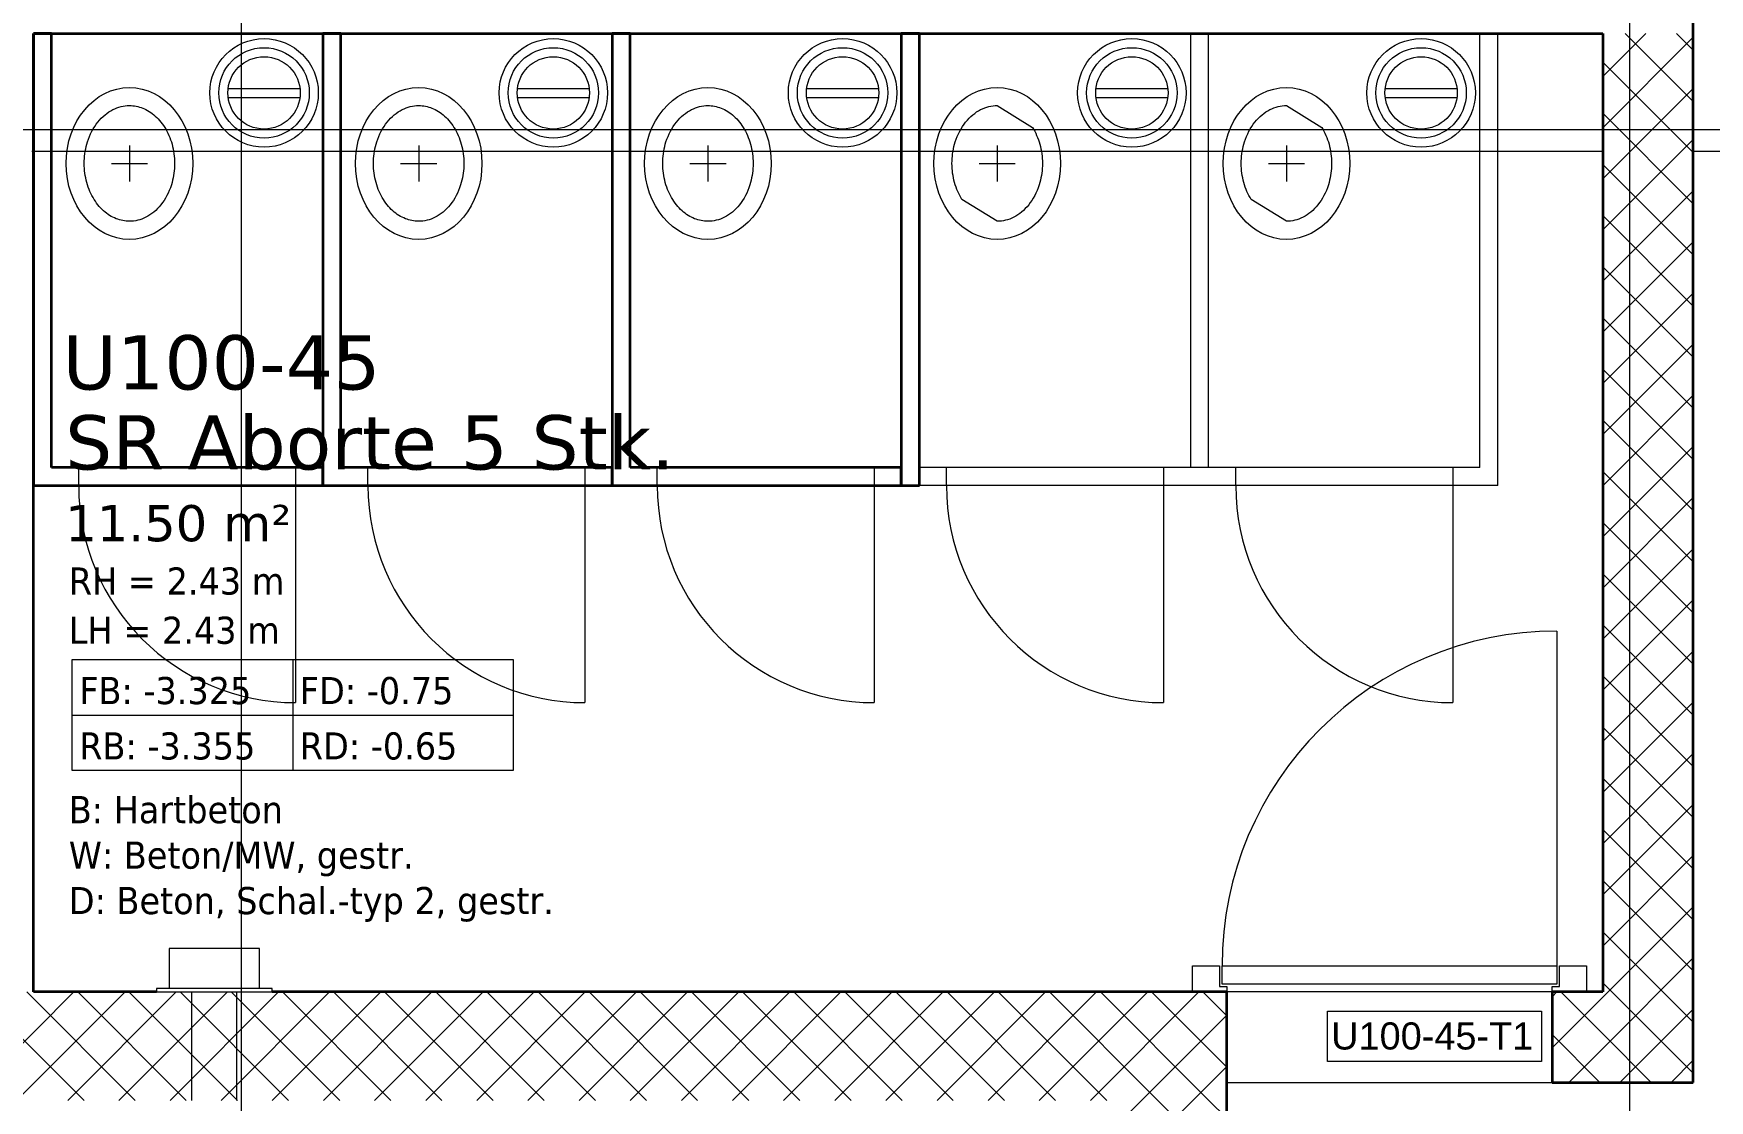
# Model space of a CAD drawing. Extents: x -982 to 937, y -179 to 616.
# Drawn here: x -521.4 to -428.7, y 300 to 359 of the extents above; entities that cross this region are included whole.
import ezdxf
from ezdxf.lldxf.tags import DXFTag

# ---------------------------------------------------------------- set-up
doc = ezdxf.new("R2010")
doc.units = 0
doc.layers.get('0').update_dxf_attribs({"lineweight": 13})
for name, color, linetype, lineweight in [('A-AREA-____-IDEN', 7, 'Continuous', 5), ('A-DOOR-____-IDEN', 7, 'Continuous', 5), ('A-DOOR-____-OTLN', 7, 'Continuous', 9), ('A-DOOR-FRAM-MCUT', 7, 'Continuous', 9), ('A-DOOR-OPNG-OTLN', 7, 'Continuous', 9), ('A-FLOR-____-OVHD', 7, 'Strichpunkt - Fein', 9), ('A-GENM-____-HDLN', 7, '_Verdeckte Linien_', 9), ('A-GENM-____-OTLN', 7, 'Continuous', 9), ('A-WALL-____-MCUT', 7, 'Continuous', 35), ('A-WALL-____-PATT', 7, 'Continuous', 35), ('M-EQPM-____-OTLN', 7, 'Continuous', 9), ('S-GRID-____-OTLN', 7, 'Continuous', 5)]:
    doc.layers.add(name, color=color, linetype=linetype, lineweight=lineweight)
doc.styles.get("Standard").update_dxf_attribs({"font": 'arial.ttf'})
tags = doc.linetypes.add('_Rasterlinie_', pattern=[0.375, 0.2, -0.05, 0.075, -0.05]).pattern_tags.tags
tags[10:11] = [DXFTag(74, 4), DXFTag(75, 0), DXFTag(340, '0'), DXFTag(46, 1.0), DXFTag(50, 0.0), DXFTag(44, 0.0), DXFTag(45, 0.0)]
tags[8:9] = [DXFTag(74, 4), DXFTag(75, 0), DXFTag(340, '0'), DXFTag(46, 1.0), DXFTag(50, 0.0), DXFTag(44, 0.0), DXFTag(45, 0.0)]
tags[6:7] = [DXFTag(74, 4), DXFTag(75, 0), DXFTag(340, '0'), DXFTag(46, 1.0), DXFTag(50, 0.0), DXFTag(44, 0.0), DXFTag(45, 0.0)]
tags[4:5] = [DXFTag(74, 4), DXFTag(75, 0), DXFTag(340, '0'), DXFTag(46, 1.0), DXFTag(50, 0.0), DXFTag(44, 0.0), DXFTag(45, 0.0)]
tags = doc.linetypes.add('_Verdeckte Linien_', pattern=[0.15, 0.1, -0.05]).pattern_tags.tags
tags[6:7] = [DXFTag(74, 4), DXFTag(75, 0), DXFTag(340, '0'), DXFTag(46, 1.0), DXFTag(50, 0.0), DXFTag(44, 0.0), DXFTag(45, 0.0)]
tags[4:5] = [DXFTag(74, 4), DXFTag(75, 0), DXFTag(340, '0'), DXFTag(46, 1.0), DXFTag(50, 0.0), DXFTag(44, 0.0), DXFTag(45, 0.0)]
tags = doc.linetypes.add('Strich Punkt fein', pattern=[0.2, 0.1, -0.05, 0, -0.05]).pattern_tags.tags
tags[10:11] = [DXFTag(74, 4), DXFTag(75, 0), DXFTag(340, '0'), DXFTag(46, 1.0), DXFTag(50, 0.0), DXFTag(44, 0.0), DXFTag(45, 0.0)]
tags[8:9] = [DXFTag(74, 4), DXFTag(75, 0), DXFTag(340, '0'), DXFTag(46, 1.0), DXFTag(50, 0.0), DXFTag(44, 0.0), DXFTag(45, 0.0)]
tags[6:7] = [DXFTag(74, 4), DXFTag(75, 0), DXFTag(340, '0'), DXFTag(46, 1.0), DXFTag(50, 0.0), DXFTag(44, 0.0), DXFTag(45, 0.0)]
tags[4:5] = [DXFTag(74, 4), DXFTag(75, 0), DXFTag(340, '0'), DXFTag(46, 1.0), DXFTag(50, 0.0), DXFTag(44, 0.0), DXFTag(45, 0.0)]
tags = doc.linetypes.add('Strichpunkt - Fein', pattern=[0.2, 0.1, -0.05, 0, -0.05]).pattern_tags.tags
tags[10:11] = [DXFTag(74, 4), DXFTag(75, 0), DXFTag(340, '0'), DXFTag(46, 1.0), DXFTag(50, 0.0), DXFTag(44, 0.0), DXFTag(45, 0.0)]
tags[8:9] = [DXFTag(74, 4), DXFTag(75, 0), DXFTag(340, '0'), DXFTag(46, 1.0), DXFTag(50, 0.0), DXFTag(44, 0.0), DXFTag(45, 0.0)]
tags[6:7] = [DXFTag(74, 4), DXFTag(75, 0), DXFTag(340, '0'), DXFTag(46, 1.0), DXFTag(50, 0.0), DXFTag(44, 0.0), DXFTag(45, 0.0)]
tags[4:5] = [DXFTag(74, 4), DXFTag(75, 0), DXFTag(340, '0'), DXFTag(46, 1.0), DXFTag(50, 0.0), DXFTag(44, 0.0), DXFTag(45, 0.0)]

# ---------------------------------------------------------------- blocks, each defined once
blk = doc.blocks.new('Referenz-A0UJ2GQRXE', base_point=(-954.019, -167.52))
at = {"layer": 'A-AREA-____-IDEN', "color": 0, "linetype": 'Continuous', "ltscale": 0.13}
for p, q in [((-519.22, 324.368), (-494.82, 324.368)), ((-519.22, 318.245), (-519.22, 324.368)), ((-507.02, 324.368), (-507.02, 318.245)), ((-494.82, 324.368), (-494.82, 318.245)), ((-519.22, 321.306), (-494.82, 321.306)), ((-494.82, 318.245), (-519.22, 318.245))]:
    blk.add_line(p, q, dxfattribs=at)
at = {"layer": 'A-DOOR-____-IDEN', "color": 0, "linetype": 'Continuous', "ltscale": 0.13}
for p, q in [((-449.78, 304.927), (-437.94, 304.927)), ((-449.78, 302.147), (-449.78, 304.927)), ((-437.94, 304.927), (-437.94, 302.147)), ((-437.94, 302.147), (-449.78, 302.147))]:
    blk.add_line(p, q, dxfattribs=at)
at = {"layer": 'A-DOOR-____-OTLN', "color": 0, "linetype": 'Continuous', "ltscale": 0.13}
for p, q in [((-455.619, 307.431), (-437.099, 307.431)), ((-455.619, 306.431), (-455.619, 307.431)), ((-437.099, 307.431), (-437.099, 306.431)), ((-437.099, 306.431), (-455.619, 306.431))]:
    blk.add_line(p, q, dxfattribs=at)
at = {"layer": 'A-DOOR-____-OTLN', "color": 0, "linetype": 'Strich Punkt fein', "ltscale": 0.13}
for p, q in [((-437.359, 305.991), (-455.359, 305.991)), ((-455.359, 300.991), (-437.359, 300.991))]:
    blk.add_line(p, q, dxfattribs=at)
at = {"layer": 'A-DOOR-FRAM-MCUT', "color": 0, "linetype": 'Continuous', "ltscale": 0.13}
for p, q in [((-457.259, 307.431), (-455.759, 307.431)), ((-457.259, 305.991), (-457.259, 307.431)), ((-455.759, 307.431), (-455.759, 306.291)), ((-436.959, 307.431), (-435.459, 307.431)), ((-436.959, 306.291), (-436.959, 307.431)), ((-435.459, 307.431), (-435.459, 305.991)), ((-455.359, 305.991), (-457.259, 305.991)), ((-455.759, 306.291), (-455.359, 306.291)), ((-455.359, 306.291), (-455.359, 305.991)), ((-437.359, 305.991), (-437.359, 306.291)), ((-437.359, 306.291), (-436.959, 306.291)), ((-435.459, 305.991), (-437.359, 305.991))]:
    blk.add_line(p, q, dxfattribs=at)
at = {"layer": 'A-DOOR-OPNG-OTLN', "color": 0, "linetype": 'Continuous', "ltscale": 0.13}
blk.add_line((-437.099, 325.951), (-437.099, 307.431), dxfattribs=at)
blk.add_ellipse((-437.099, 307.431), major_axis=(0, 18.52), ratio=1, start_param=0, end_param=1.570796, dxfattribs=at)
at = {"layer": 'A-FLOR-____-OVHD', "color": 0, "linetype": 'Strichpunkt - Fein', "ltscale": 0.13}
for p, q in [((-887.159, 353.693), (-344.759, 353.693)), ((-521.459, 352.493), (-434.559, 352.493)), ((-429.559, 352.493), (-347.981, 352.493))]:
    blk.add_line(p, q, dxfattribs=at)
at = {"layer": 'A-GENM-____-HDLN', "color": 0, "linetype": '_Verdeckte Linien_', "ltscale": 0.13}
for p, q in [((-456.359, 358.991), (-457.359, 358.991)), ((-457.359, 358.991), (-457.359, 334.991)), ((-456.359, 334.991), (-456.359, 358.991)), ((-440.359, 358.991), (-441.359, 358.991)), ((-441.359, 334.991), (-441.359, 358.991)), ((-440.359, 333.991), (-440.359, 358.991)), ((-462.606, 355.959), (-458.606, 355.959)), ((-462.606, 355.459), (-458.606, 355.459)), ((-446.606, 355.959), (-442.606, 355.959)), ((-446.606, 355.459), (-442.606, 355.459)), ((-468.054, 352.807), (-468.054, 350.807)), ((-452.054, 352.807), (-452.054, 350.807)), ((-469.054, 351.807), (-467.054, 351.807)), ((-453.054, 351.807), (-451.054, 351.807)), ((-441.359, 334.991), (-472.359, 334.991)), ((-470.859, 333.991), (-470.859, 334.991)), ((-458.859, 334.991), (-458.859, 321.991)), ((-454.859, 333.991), (-454.859, 334.991)), ((-442.859, 334.991), (-442.859, 321.991)), ((-440.359, 333.991), (-472.359, 333.991))]:
    blk.add_line(p, q, dxfattribs=at)
at = {"layer": 'A-GENM-____-HDLN', "color": 0, "linetype": 'Continuous'}
for p, q in [((-469.798, 354.092), (-469.705, 354.202)), ((-469.705, 354.202), (-469.608, 354.306)), ((-469.608, 354.306), (-469.508, 354.404)), ((-469.508, 354.404), (-469.405, 354.494)), ((-469.405, 354.494), (-469.299, 354.576)), ((-469.299, 354.576), (-469.192, 354.652)), ((-469.192, 354.652), (-469.082, 354.72)), ((-469.082, 354.72), (-468.971, 354.781)), ((-468.971, 354.781), (-468.859, 354.834)), ((-468.859, 354.834), (-468.746, 354.88)), ((-468.746, 354.88), (-468.631, 354.919)), ((-468.631, 354.919), (-468.517, 354.951)), ((-468.517, 354.951), (-468.402, 354.976)), ((-468.402, 354.976), (-468.286, 354.993)), ((-468.286, 354.993), (-468.17, 355.004)), ((-468.17, 355.004), (-468.054, 355.007)), ((-468.054, 355.007), (-466.104, 353.8)), ((-453.798, 354.092), (-453.705, 354.202)), ((-453.705, 354.202), (-453.608, 354.306)), ((-453.608, 354.306), (-453.508, 354.404)), ((-453.508, 354.404), (-453.405, 354.494)), ((-453.405, 354.494), (-453.299, 354.576)), ((-453.299, 354.576), (-453.192, 354.652)), ((-453.192, 354.652), (-453.082, 354.72)), ((-453.082, 354.72), (-452.971, 354.781)), ((-452.971, 354.781), (-452.859, 354.834)), ((-452.859, 354.834), (-452.746, 354.88)), ((-452.746, 354.88), (-452.631, 354.919)), ((-452.631, 354.919), (-452.517, 354.951)), ((-452.517, 354.951), (-452.402, 354.976)), ((-452.402, 354.976), (-452.286, 354.993)), ((-452.286, 354.993), (-452.17, 355.004)), ((-452.17, 355.004), (-452.054, 355.007)), ((-452.054, 355.007), (-450.104, 353.8)), ((-470.321, 353.149), (-470.262, 353.299)), ((-470.262, 353.299), (-470.198, 353.445)), ((-470.198, 353.445), (-470.128, 353.586)), ((-470.128, 353.586), (-470.053, 353.721)), ((-470.053, 353.721), (-469.972, 353.851)), ((-469.972, 353.851), (-469.887, 353.974)), ((-469.887, 353.974), (-469.798, 354.092)), ((-466.104, 353.8), (-466.041, 353.694)), ((-466.041, 353.694), (-465.981, 353.586)), ((-465.981, 353.586), (-465.925, 353.474)), ((-465.925, 353.474), (-465.872, 353.358)), ((-465.872, 353.358), (-465.822, 353.24)), ((-465.822, 353.24), (-465.777, 353.119)), ((-454.321, 353.149), (-454.262, 353.299)), ((-454.262, 353.299), (-454.198, 353.445)), ((-454.198, 353.445), (-454.128, 353.586)), ((-454.128, 353.586), (-454.053, 353.721)), ((-454.053, 353.721), (-453.972, 353.851)), ((-453.972, 353.851), (-453.887, 353.974)), ((-453.887, 353.974), (-453.798, 354.092)), ((-450.104, 353.8), (-450.041, 353.694)), ((-450.041, 353.694), (-449.981, 353.586)), ((-449.981, 353.586), (-449.925, 353.474)), ((-449.925, 353.474), (-449.872, 353.358)), ((-449.872, 353.358), (-449.822, 353.24)), ((-449.822, 353.24), (-449.777, 353.119)), ((-470.534, 352.213), (-470.518, 352.347)), ((-470.518, 352.347), (-470.498, 352.48)), ((-470.498, 352.48), (-470.473, 352.611)), ((-470.473, 352.611), (-470.444, 352.741)), ((-470.444, 352.741), (-470.411, 352.869)), ((-470.411, 352.869), (-470.374, 352.995)), ((-470.374, 352.995), (-470.321, 353.149)), ((-465.777, 353.119), (-465.735, 352.995)), ((-465.735, 352.995), (-465.698, 352.869)), ((-465.698, 352.869), (-465.665, 352.741)), ((-465.665, 352.741), (-465.636, 352.611)), ((-465.636, 352.611), (-465.611, 352.48)), ((-465.611, 352.48), (-465.591, 352.347)), ((-465.591, 352.347), (-465.575, 352.213)), ((-454.534, 352.213), (-454.518, 352.347)), ((-454.518, 352.347), (-454.498, 352.48)), ((-454.498, 352.48), (-454.473, 352.611)), ((-454.473, 352.611), (-454.444, 352.741)), ((-454.444, 352.741), (-454.411, 352.869)), ((-454.411, 352.869), (-454.374, 352.995)), ((-454.374, 352.995), (-454.321, 353.149)), ((-449.777, 353.119), (-449.735, 352.995)), ((-449.735, 352.995), (-449.698, 352.869)), ((-449.698, 352.869), (-449.665, 352.741)), ((-449.665, 352.741), (-449.636, 352.611)), ((-449.636, 352.611), (-449.611, 352.48)), ((-449.611, 352.48), (-449.591, 352.347)), ((-449.591, 352.347), (-449.575, 352.213)), ((-470.554, 351.807), (-470.552, 351.943)), ((-470.552, 351.672), (-470.554, 351.807)), ((-470.552, 351.943), (-470.545, 352.078)), ((-470.545, 351.536), (-470.552, 351.672)), ((-470.545, 352.078), (-470.534, 352.213)), ((-470.534, 351.402), (-470.545, 351.536)), ((-470.518, 351.268), (-470.534, 351.402)), ((-465.575, 351.402), (-465.591, 351.268)), ((-465.575, 352.213), (-465.564, 352.078)), ((-465.564, 351.536), (-465.575, 351.402)), ((-465.564, 352.078), (-465.557, 351.943)), ((-465.557, 351.672), (-465.564, 351.536)), ((-465.557, 351.943), (-465.555, 351.807)), ((-465.555, 351.807), (-465.557, 351.672)), ((-454.554, 351.807), (-454.552, 351.943)), ((-454.552, 351.672), (-454.554, 351.807)), ((-454.552, 351.943), (-454.545, 352.078)), ((-454.545, 351.536), (-454.552, 351.672)), ((-454.545, 352.078), (-454.534, 352.213)), ((-454.534, 351.402), (-454.545, 351.536)), ((-454.518, 351.268), (-454.534, 351.402)), ((-449.575, 351.402), (-449.591, 351.268)), ((-449.575, 352.213), (-449.564, 352.078)), ((-449.564, 351.536), (-449.575, 351.402)), ((-449.564, 352.078), (-449.557, 351.943)), ((-449.557, 351.672), (-449.564, 351.536)), ((-449.557, 351.943), (-449.555, 351.807)), ((-449.555, 351.807), (-449.557, 351.672)), ((-470.498, 351.135), (-470.518, 351.268)), ((-470.473, 351.003), (-470.498, 351.135)), ((-470.444, 350.873), (-470.473, 351.003)), ((-470.411, 350.745), (-470.444, 350.873)), ((-470.374, 350.619), (-470.411, 350.745)), ((-470.332, 350.495), (-470.374, 350.619)), ((-470.287, 350.374), (-470.332, 350.495)), ((-465.788, 350.465), (-465.847, 350.315)), ((-465.735, 350.619), (-465.788, 350.465)), ((-465.698, 350.745), (-465.735, 350.619)), ((-465.665, 350.873), (-465.698, 350.745)), ((-465.636, 351.003), (-465.665, 350.873)), ((-465.611, 351.135), (-465.636, 351.003)), ((-465.591, 351.268), (-465.611, 351.135)), ((-454.498, 351.135), (-454.518, 351.268)), ((-454.473, 351.003), (-454.498, 351.135)), ((-454.444, 350.873), (-454.473, 351.003)), ((-454.411, 350.745), (-454.444, 350.873)), ((-454.374, 350.619), (-454.411, 350.745)), ((-454.332, 350.495), (-454.374, 350.619)), ((-454.287, 350.374), (-454.332, 350.495)), ((-449.788, 350.465), (-449.847, 350.315)), ((-449.735, 350.619), (-449.788, 350.465)), ((-449.698, 350.745), (-449.735, 350.619)), ((-449.665, 350.873), (-449.698, 350.745)), ((-449.636, 351.003), (-449.665, 350.873)), ((-449.611, 351.135), (-449.636, 351.003)), ((-449.591, 351.268), (-449.611, 351.135)), ((-470.237, 350.256), (-470.287, 350.374)), ((-470.184, 350.141), (-470.237, 350.256)), ((-470.128, 350.029), (-470.184, 350.141)), ((-470.068, 349.92), (-470.128, 350.029)), ((-470.005, 349.815), (-470.068, 349.92)), ((-468.054, 348.607), (-470.005, 349.815)), ((-466.311, 349.523), (-466.404, 349.412)), ((-466.222, 349.64), (-466.311, 349.523)), ((-466.137, 349.764), (-466.222, 349.64)), ((-466.056, 349.893), (-466.137, 349.764)), ((-465.981, 350.029), (-466.056, 349.893)), ((-465.911, 350.169), (-465.981, 350.029)), ((-465.847, 350.315), (-465.911, 350.169)), ((-454.237, 350.256), (-454.287, 350.374)), ((-454.184, 350.141), (-454.237, 350.256)), ((-454.128, 350.029), (-454.184, 350.141)), ((-454.068, 349.92), (-454.128, 350.029)), ((-454.005, 349.815), (-454.068, 349.92)), ((-452.054, 348.607), (-454.005, 349.815)), ((-450.311, 349.523), (-450.404, 349.412)), ((-450.222, 349.64), (-450.311, 349.523)), ((-450.137, 349.764), (-450.222, 349.64)), ((-450.056, 349.893), (-450.137, 349.764)), ((-449.981, 350.029), (-450.056, 349.893)), ((-449.911, 350.169), (-449.981, 350.029)), ((-449.847, 350.315), (-449.911, 350.169)), ((-467.939, 348.611), (-468.054, 348.607)), ((-467.823, 348.621), (-467.939, 348.611)), ((-467.707, 348.639), (-467.823, 348.621)), ((-467.592, 348.663), (-467.707, 348.639)), ((-467.478, 348.695), (-467.592, 348.663)), ((-467.363, 348.734), (-467.478, 348.695)), ((-467.25, 348.78), (-467.363, 348.734)), ((-467.138, 348.834), (-467.25, 348.78)), ((-467.027, 348.895), (-467.138, 348.834)), ((-466.917, 348.963), (-467.027, 348.895)), ((-466.81, 349.038), (-466.917, 348.963)), ((-466.704, 349.121), (-466.81, 349.038)), ((-466.601, 349.211), (-466.704, 349.121)), ((-466.501, 349.308), (-466.601, 349.211)), ((-466.404, 349.412), (-466.501, 349.308)), ((-451.939, 348.611), (-452.054, 348.607)), ((-451.823, 348.621), (-451.939, 348.611)), ((-451.707, 348.639), (-451.823, 348.621)), ((-451.592, 348.663), (-451.707, 348.639)), ((-451.478, 348.695), (-451.592, 348.663)), ((-451.363, 348.734), (-451.478, 348.695)), ((-451.25, 348.78), (-451.363, 348.734)), ((-451.138, 348.834), (-451.25, 348.78)), ((-451.027, 348.895), (-451.138, 348.834)), ((-450.917, 348.963), (-451.027, 348.895)), ((-450.81, 349.038), (-450.917, 348.963)), ((-450.704, 349.121), (-450.81, 349.038)), ((-450.601, 349.211), (-450.704, 349.121)), ((-450.501, 349.308), (-450.601, 349.211)), ((-450.404, 349.412), (-450.501, 349.308))]:
    blk.add_line(p, q, dxfattribs=at)
at = {"layer": 'A-GENM-____-HDLN', "color": 0, "linetype": '_Verdeckte Linien_', "ltscale": 0.13}
for centre, radius in [((-460.606, 355.709), 3), ((-460.606, 355.709), 2.5), ((-444.606, 355.709), 3), ((-444.606, 355.709), 2.5), ((-460.606, 355.709), 2), ((-444.606, 355.709), 2)]:
    blk.add_circle(centre, radius, dxfattribs=at)
for centre in [(-468.054, 351.807), (-452.054, 351.807)]:
    blk.add_ellipse(centre, major_axis=(0, 4.2), ratio=0.833333, dxfattribs=at)
for centre in [(-458.859, 333.991), (-442.859, 333.991)]:
    blk.add_ellipse(centre, major_axis=(-12, 0), ratio=1, start_param=0, end_param=1.570796, dxfattribs=at)
at = {"layer": 'A-GENM-____-OTLN', "color": 0, "linetype": 'Continuous', "ltscale": 0.13}
for p, q in [((-510.606, 355.959), (-506.606, 355.959)), ((-510.606, 355.459), (-506.606, 355.459)), ((-494.606, 355.959), (-490.606, 355.959)), ((-494.606, 355.459), (-490.606, 355.459)), ((-478.606, 355.959), (-474.606, 355.959)), ((-478.606, 355.459), (-474.606, 355.459)), ((-517.798, 354.092), (-517.705, 354.202)), ((-517.705, 354.202), (-517.608, 354.306)), ((-517.608, 354.306), (-517.508, 354.404)), ((-517.508, 354.404), (-517.405, 354.494)), ((-517.405, 354.494), (-517.299, 354.576)), ((-517.299, 354.576), (-517.192, 354.652)), ((-517.192, 354.652), (-517.082, 354.72)), ((-517.082, 354.72), (-516.971, 354.781)), ((-516.971, 354.781), (-516.859, 354.834)), ((-516.859, 354.834), (-516.746, 354.88)), ((-516.746, 354.88), (-516.631, 354.919)), ((-516.631, 354.919), (-516.517, 354.951)), ((-516.517, 354.951), (-516.402, 354.976)), ((-516.402, 354.976), (-516.286, 354.993)), ((-516.286, 354.993), (-516.17, 355.004)), ((-516.17, 355.004), (-516.054, 355.007)), ((-516.054, 355.007), (-515.962, 355.005)), ((-515.962, 355.005), (-515.869, 354.998)), ((-515.869, 354.998), (-515.777, 354.987)), ((-515.777, 354.987), (-515.684, 354.971)), ((-515.684, 354.971), (-515.592, 354.951)), ((-515.592, 354.951), (-515.501, 354.926)), ((-515.501, 354.926), (-515.409, 354.897)), ((-515.409, 354.897), (-515.318, 354.863)), ((-515.318, 354.863), (-515.228, 354.824)), ((-515.228, 354.824), (-515.138, 354.781)), ((-515.138, 354.781), (-515.049, 354.733)), ((-515.049, 354.733), (-514.961, 354.68)), ((-514.961, 354.68), (-514.874, 354.622)), ((-514.874, 354.622), (-514.788, 354.56)), ((-514.788, 354.56), (-514.704, 354.494)), ((-514.704, 354.494), (-514.622, 354.422)), ((-514.622, 354.422), (-514.541, 354.346)), ((-514.541, 354.346), (-514.462, 354.266)), ((-514.462, 354.266), (-514.385, 354.181)), ((-514.385, 354.181), (-514.311, 354.092)), ((-501.798, 354.092), (-501.705, 354.202)), ((-501.705, 354.202), (-501.608, 354.306)), ((-501.608, 354.306), (-501.508, 354.404)), ((-501.508, 354.404), (-501.405, 354.494)), ((-501.405, 354.494), (-501.299, 354.576)), ((-501.299, 354.576), (-501.192, 354.652)), ((-501.192, 354.652), (-501.082, 354.72)), ((-501.082, 354.72), (-500.971, 354.781)), ((-500.971, 354.781), (-500.859, 354.834)), ((-500.859, 354.834), (-500.746, 354.88)), ((-500.746, 354.88), (-500.631, 354.919)), ((-500.631, 354.919), (-500.517, 354.951)), ((-500.517, 354.951), (-500.402, 354.976)), ((-500.402, 354.976), (-500.286, 354.993)), ((-500.286, 354.993), (-500.17, 355.004)), ((-500.17, 355.004), (-500.054, 355.007)), ((-500.054, 355.007), (-499.962, 355.005)), ((-499.962, 355.005), (-499.869, 354.998)), ((-499.869, 354.998), (-499.777, 354.987)), ((-499.777, 354.987), (-499.684, 354.971)), ((-499.684, 354.971), (-499.592, 354.951)), ((-499.592, 354.951), (-499.501, 354.926)), ((-499.501, 354.926), (-499.409, 354.897)), ((-499.409, 354.897), (-499.318, 354.863)), ((-499.318, 354.863), (-499.228, 354.824)), ((-499.228, 354.824), (-499.138, 354.781)), ((-499.138, 354.781), (-499.049, 354.733)), ((-499.049, 354.733), (-498.961, 354.68)), ((-498.961, 354.68), (-498.874, 354.622)), ((-498.874, 354.622), (-498.788, 354.56)), ((-498.788, 354.56), (-498.704, 354.494)), ((-498.704, 354.494), (-498.622, 354.422)), ((-498.622, 354.422), (-498.541, 354.346)), ((-498.541, 354.346), (-498.462, 354.266)), ((-498.462, 354.266), (-498.385, 354.181)), ((-498.385, 354.181), (-498.311, 354.092)), ((-485.798, 354.092), (-485.705, 354.202)), ((-485.705, 354.202), (-485.608, 354.306)), ((-485.608, 354.306), (-485.508, 354.404)), ((-485.508, 354.404), (-485.405, 354.494)), ((-485.405, 354.494), (-485.299, 354.576)), ((-485.299, 354.576), (-485.192, 354.652)), ((-485.192, 354.652), (-485.082, 354.72)), ((-485.082, 354.72), (-484.971, 354.781)), ((-484.971, 354.781), (-484.859, 354.834)), ((-484.859, 354.834), (-484.746, 354.88)), ((-484.746, 354.88), (-484.631, 354.919)), ((-484.631, 354.919), (-484.517, 354.951)), ((-484.517, 354.951), (-484.402, 354.976)), ((-484.402, 354.976), (-484.286, 354.993)), ((-484.286, 354.993), (-484.17, 355.004)), ((-484.17, 355.004), (-484.054, 355.007)), ((-484.054, 355.007), (-483.962, 355.005)), ((-483.962, 355.005), (-483.869, 354.998)), ((-483.869, 354.998), (-483.777, 354.987)), ((-483.777, 354.987), (-483.684, 354.971)), ((-483.684, 354.971), (-483.592, 354.951)), ((-483.592, 354.951), (-483.501, 354.926)), ((-483.501, 354.926), (-483.409, 354.897)), ((-483.409, 354.897), (-483.318, 354.863)), ((-483.318, 354.863), (-483.228, 354.824)), ((-483.228, 354.824), (-483.138, 354.781)), ((-483.138, 354.781), (-483.049, 354.733)), ((-483.049, 354.733), (-482.961, 354.68)), ((-482.961, 354.68), (-482.874, 354.622)), ((-482.874, 354.622), (-482.788, 354.56)), ((-482.788, 354.56), (-482.704, 354.494)), ((-482.704, 354.494), (-482.622, 354.422)), ((-482.622, 354.422), (-482.541, 354.346)), ((-482.541, 354.346), (-482.462, 354.266)), ((-482.462, 354.266), (-482.385, 354.181)), ((-482.385, 354.181), (-482.311, 354.092)), ((-518.321, 353.149), (-518.262, 353.299)), ((-518.262, 353.299), (-518.198, 353.445)), ((-518.198, 353.445), (-518.128, 353.586)), ((-518.128, 353.586), (-518.053, 353.721)), ((-518.053, 353.721), (-517.972, 353.851)), ((-517.972, 353.851), (-517.887, 353.974)), ((-517.887, 353.974), (-517.798, 354.092)), ((-514.311, 354.092), (-514.239, 353.998)), ((-514.239, 353.998), (-514.17, 353.901)), ((-514.17, 353.901), (-514.104, 353.8)), ((-514.104, 353.8), (-514.041, 353.694)), ((-514.041, 353.694), (-513.981, 353.586)), ((-513.981, 353.586), (-513.925, 353.474)), ((-513.925, 353.474), (-513.872, 353.358)), ((-513.872, 353.358), (-513.822, 353.24)), ((-513.822, 353.24), (-513.777, 353.119)), ((-502.321, 353.149), (-502.262, 353.299)), ((-502.262, 353.299), (-502.198, 353.445)), ((-502.198, 353.445), (-502.128, 353.586)), ((-502.128, 353.586), (-502.053, 353.721)), ((-502.053, 353.721), (-501.972, 353.851)), ((-501.972, 353.851), (-501.887, 353.974)), ((-501.887, 353.974), (-501.798, 354.092)), ((-498.311, 354.092), (-498.239, 353.998)), ((-498.239, 353.998), (-498.17, 353.901)), ((-498.17, 353.901), (-498.104, 353.8)), ((-498.104, 353.8), (-498.041, 353.694)), ((-498.041, 353.694), (-497.981, 353.586)), ((-497.981, 353.586), (-497.925, 353.474)), ((-497.925, 353.474), (-497.872, 353.358)), ((-497.872, 353.358), (-497.822, 353.24)), ((-497.822, 353.24), (-497.777, 353.119)), ((-486.321, 353.149), (-486.262, 353.299)), ((-486.262, 353.299), (-486.198, 353.445)), ((-486.198, 353.445), (-486.128, 353.586)), ((-486.128, 353.586), (-486.053, 353.721)), ((-486.053, 353.721), (-485.972, 353.851)), ((-485.972, 353.851), (-485.887, 353.974)), ((-485.887, 353.974), (-485.798, 354.092)), ((-482.311, 354.092), (-482.239, 353.998)), ((-482.239, 353.998), (-482.17, 353.901)), ((-482.17, 353.901), (-482.104, 353.8)), ((-482.104, 353.8), (-482.041, 353.694)), ((-482.041, 353.694), (-481.981, 353.586)), ((-481.981, 353.586), (-481.925, 353.474)), ((-481.925, 353.474), (-481.872, 353.358)), ((-481.872, 353.358), (-481.822, 353.24)), ((-481.822, 353.24), (-481.777, 353.119)), ((-518.534, 352.213), (-518.518, 352.347)), ((-518.518, 352.347), (-518.498, 352.48)), ((-518.498, 352.48), (-518.473, 352.611)), ((-518.473, 352.611), (-518.444, 352.741)), ((-518.444, 352.741), (-518.411, 352.869)), ((-518.411, 352.869), (-518.374, 352.995)), ((-518.374, 352.995), (-518.321, 353.149)), ((-516.054, 352.807), (-516.054, 350.807)), ((-513.777, 353.119), (-513.735, 352.995)), ((-513.735, 352.995), (-513.698, 352.869)), ((-513.698, 352.869), (-513.665, 352.741)), ((-513.665, 352.741), (-513.636, 352.611)), ((-513.636, 352.611), (-513.611, 352.48)), ((-513.611, 352.48), (-513.591, 352.347)), ((-513.591, 352.347), (-513.575, 352.213)), ((-502.534, 352.213), (-502.518, 352.347)), ((-502.518, 352.347), (-502.498, 352.48)), ((-502.498, 352.48), (-502.473, 352.611)), ((-502.473, 352.611), (-502.444, 352.741)), ((-502.444, 352.741), (-502.411, 352.869)), ((-502.411, 352.869), (-502.374, 352.995)), ((-502.374, 352.995), (-502.321, 353.149)), ((-500.054, 352.807), (-500.054, 350.807)), ((-497.777, 353.119), (-497.735, 352.995)), ((-497.735, 352.995), (-497.698, 352.869)), ((-497.698, 352.869), (-497.665, 352.741)), ((-497.665, 352.741), (-497.636, 352.611)), ((-497.636, 352.611), (-497.611, 352.48)), ((-497.611, 352.48), (-497.591, 352.347)), ((-497.591, 352.347), (-497.575, 352.213)), ((-486.534, 352.213), (-486.518, 352.347)), ((-486.518, 352.347), (-486.498, 352.48)), ((-486.498, 352.48), (-486.473, 352.611)), ((-486.473, 352.611), (-486.444, 352.741)), ((-486.444, 352.741), (-486.411, 352.869)), ((-486.411, 352.869), (-486.374, 352.995)), ((-486.374, 352.995), (-486.321, 353.149)), ((-484.054, 352.807), (-484.054, 350.807)), ((-481.777, 353.119), (-481.735, 352.995)), ((-481.735, 352.995), (-481.698, 352.869)), ((-481.698, 352.869), (-481.665, 352.741)), ((-481.665, 352.741), (-481.636, 352.611)), ((-481.636, 352.611), (-481.611, 352.48)), ((-481.611, 352.48), (-481.591, 352.347)), ((-481.591, 352.347), (-481.575, 352.213)), ((-518.554, 351.807), (-518.552, 351.943)), ((-518.552, 351.672), (-518.554, 351.807)), ((-518.552, 351.943), (-518.545, 352.078)), ((-518.545, 351.536), (-518.552, 351.672)), ((-518.545, 352.078), (-518.534, 352.213)), ((-518.534, 351.402), (-518.545, 351.536)), ((-518.518, 351.268), (-518.534, 351.402)), ((-517.054, 351.807), (-515.054, 351.807)), ((-513.575, 351.402), (-513.591, 351.268)), ((-513.575, 352.213), (-513.564, 352.078)), ((-513.564, 351.536), (-513.575, 351.402)), ((-513.564, 352.078), (-513.557, 351.943)), ((-513.557, 351.672), (-513.564, 351.536)), ((-513.557, 351.943), (-513.555, 351.807)), ((-513.555, 351.807), (-513.557, 351.672)), ((-502.554, 351.807), (-502.552, 351.943)), ((-502.552, 351.672), (-502.554, 351.807)), ((-502.552, 351.943), (-502.545, 352.078)), ((-502.545, 351.536), (-502.552, 351.672)), ((-502.545, 352.078), (-502.534, 352.213)), ((-502.534, 351.402), (-502.545, 351.536)), ((-502.518, 351.268), (-502.534, 351.402)), ((-501.054, 351.807), (-499.054, 351.807)), ((-497.575, 351.402), (-497.591, 351.268)), ((-497.575, 352.213), (-497.564, 352.078)), ((-497.564, 351.536), (-497.575, 351.402)), ((-497.564, 352.078), (-497.557, 351.943)), ((-497.557, 351.672), (-497.564, 351.536)), ((-497.557, 351.943), (-497.555, 351.807)), ((-497.555, 351.807), (-497.557, 351.672)), ((-486.554, 351.807), (-486.552, 351.943)), ((-486.552, 351.672), (-486.554, 351.807)), ((-486.552, 351.943), (-486.545, 352.078)), ((-486.545, 351.536), (-486.552, 351.672)), ((-486.545, 352.078), (-486.534, 352.213)), ((-486.534, 351.402), (-486.545, 351.536)), ((-486.518, 351.268), (-486.534, 351.402)), ((-485.054, 351.807), (-483.054, 351.807)), ((-481.575, 351.402), (-481.591, 351.268)), ((-481.575, 352.213), (-481.564, 352.078)), ((-481.564, 351.536), (-481.575, 351.402)), ((-481.564, 352.078), (-481.557, 351.943)), ((-481.557, 351.672), (-481.564, 351.536)), ((-481.557, 351.943), (-481.555, 351.807)), ((-481.555, 351.807), (-481.557, 351.672)), ((-518.498, 351.135), (-518.518, 351.268)), ((-518.473, 351.003), (-518.498, 351.135)), ((-518.444, 350.873), (-518.473, 351.003)), ((-518.411, 350.745), (-518.444, 350.873)), ((-518.374, 350.619), (-518.411, 350.745)), ((-518.332, 350.495), (-518.374, 350.619)), ((-518.287, 350.374), (-518.332, 350.495)), ((-513.788, 350.465), (-513.847, 350.315)), ((-513.735, 350.619), (-513.788, 350.465)), ((-513.698, 350.745), (-513.735, 350.619)), ((-513.665, 350.873), (-513.698, 350.745)), ((-513.636, 351.003), (-513.665, 350.873)), ((-513.611, 351.135), (-513.636, 351.003)), ((-513.591, 351.268), (-513.611, 351.135)), ((-502.498, 351.135), (-502.518, 351.268)), ((-502.473, 351.003), (-502.498, 351.135)), ((-502.444, 350.873), (-502.473, 351.003)), ((-502.411, 350.745), (-502.444, 350.873)), ((-502.374, 350.619), (-502.411, 350.745)), ((-502.332, 350.495), (-502.374, 350.619)), ((-502.287, 350.374), (-502.332, 350.495)), ((-497.788, 350.465), (-497.847, 350.315)), ((-497.735, 350.619), (-497.788, 350.465)), ((-497.698, 350.745), (-497.735, 350.619)), ((-497.665, 350.873), (-497.698, 350.745)), ((-497.636, 351.003), (-497.665, 350.873)), ((-497.611, 351.135), (-497.636, 351.003)), ((-497.591, 351.268), (-497.611, 351.135)), ((-486.498, 351.135), (-486.518, 351.268)), ((-486.473, 351.003), (-486.498, 351.135)), ((-486.444, 350.873), (-486.473, 351.003)), ((-486.411, 350.745), (-486.444, 350.873)), ((-486.374, 350.619), (-486.411, 350.745)), ((-486.332, 350.495), (-486.374, 350.619)), ((-486.287, 350.374), (-486.332, 350.495)), ((-481.788, 350.465), (-481.847, 350.315)), ((-481.735, 350.619), (-481.788, 350.465)), ((-481.698, 350.745), (-481.735, 350.619)), ((-481.665, 350.873), (-481.698, 350.745)), ((-481.636, 351.003), (-481.665, 350.873)), ((-481.611, 351.135), (-481.636, 351.003)), ((-481.591, 351.268), (-481.611, 351.135)), ((-518.237, 350.256), (-518.287, 350.374)), ((-518.184, 350.141), (-518.237, 350.256)), ((-518.128, 350.029), (-518.184, 350.141)), ((-518.068, 349.92), (-518.128, 350.029)), ((-518.005, 349.815), (-518.068, 349.92)), ((-517.939, 349.713), (-518.005, 349.815)), ((-517.87, 349.616), (-517.939, 349.713)), ((-517.798, 349.523), (-517.87, 349.616)), ((-517.724, 349.433), (-517.798, 349.523)), ((-514.311, 349.523), (-514.404, 349.412)), ((-514.222, 349.64), (-514.311, 349.523)), ((-514.137, 349.764), (-514.222, 349.64)), ((-514.056, 349.893), (-514.137, 349.764)), ((-513.981, 350.029), (-514.056, 349.893)), ((-513.911, 350.169), (-513.981, 350.029)), ((-513.847, 350.315), (-513.911, 350.169)), ((-502.237, 350.256), (-502.287, 350.374)), ((-502.184, 350.141), (-502.237, 350.256)), ((-502.128, 350.029), (-502.184, 350.141)), ((-502.068, 349.92), (-502.128, 350.029)), ((-502.005, 349.815), (-502.068, 349.92)), ((-501.939, 349.713), (-502.005, 349.815)), ((-501.87, 349.616), (-501.939, 349.713)), ((-501.798, 349.523), (-501.87, 349.616)), ((-501.724, 349.433), (-501.798, 349.523)), ((-498.311, 349.523), (-498.404, 349.412)), ((-498.222, 349.64), (-498.311, 349.523)), ((-498.137, 349.764), (-498.222, 349.64)), ((-498.056, 349.893), (-498.137, 349.764)), ((-497.981, 350.029), (-498.056, 349.893)), ((-497.911, 350.169), (-497.981, 350.029)), ((-497.847, 350.315), (-497.911, 350.169)), ((-486.237, 350.256), (-486.287, 350.374)), ((-486.184, 350.141), (-486.237, 350.256)), ((-486.128, 350.029), (-486.184, 350.141)), ((-486.068, 349.92), (-486.128, 350.029)), ((-486.005, 349.815), (-486.068, 349.92)), ((-485.939, 349.713), (-486.005, 349.815)), ((-485.87, 349.616), (-485.939, 349.713)), ((-485.798, 349.523), (-485.87, 349.616)), ((-485.724, 349.433), (-485.798, 349.523)), ((-482.311, 349.523), (-482.404, 349.412)), ((-482.222, 349.64), (-482.311, 349.523)), ((-482.137, 349.764), (-482.222, 349.64)), ((-482.056, 349.893), (-482.137, 349.764)), ((-481.981, 350.029), (-482.056, 349.893)), ((-481.911, 350.169), (-481.981, 350.029)), ((-481.847, 350.315), (-481.911, 350.169)), ((-517.647, 349.349), (-517.724, 349.433)), ((-517.568, 349.268), (-517.647, 349.349)), ((-517.487, 349.192), (-517.568, 349.268)), ((-517.405, 349.121), (-517.487, 349.192)), ((-517.321, 349.054), (-517.405, 349.121)), ((-517.235, 348.992), (-517.321, 349.054)), ((-517.148, 348.934), (-517.235, 348.992)), ((-517.06, 348.882), (-517.148, 348.934)), ((-516.971, 348.834), (-517.06, 348.882)), ((-516.881, 348.79), (-516.971, 348.834)), ((-516.791, 348.752), (-516.881, 348.79)), ((-516.7, 348.718), (-516.791, 348.752)), ((-516.608, 348.688), (-516.7, 348.718)), ((-516.517, 348.663), (-516.608, 348.688)), ((-516.425, 348.643), (-516.517, 348.663)), ((-516.332, 348.627), (-516.425, 348.643)), ((-516.24, 348.616), (-516.332, 348.627)), ((-516.147, 348.609), (-516.24, 348.616)), ((-516.054, 348.607), (-516.147, 348.609)), ((-515.939, 348.611), (-516.054, 348.607)), ((-515.823, 348.621), (-515.939, 348.611)), ((-515.707, 348.639), (-515.823, 348.621)), ((-515.592, 348.663), (-515.707, 348.639)), ((-515.478, 348.695), (-515.592, 348.663)), ((-515.363, 348.734), (-515.478, 348.695)), ((-515.25, 348.78), (-515.363, 348.734)), ((-515.138, 348.834), (-515.25, 348.78)), ((-515.027, 348.895), (-515.138, 348.834)), ((-514.917, 348.963), (-515.027, 348.895)), ((-514.81, 349.038), (-514.917, 348.963)), ((-514.704, 349.121), (-514.81, 349.038)), ((-514.601, 349.211), (-514.704, 349.121)), ((-514.501, 349.308), (-514.601, 349.211)), ((-514.404, 349.412), (-514.501, 349.308)), ((-501.647, 349.349), (-501.724, 349.433)), ((-501.568, 349.268), (-501.647, 349.349)), ((-501.487, 349.192), (-501.568, 349.268)), ((-501.405, 349.121), (-501.487, 349.192)), ((-501.321, 349.054), (-501.405, 349.121)), ((-501.235, 348.992), (-501.321, 349.054)), ((-501.148, 348.934), (-501.235, 348.992)), ((-501.06, 348.882), (-501.148, 348.934)), ((-500.971, 348.834), (-501.06, 348.882)), ((-500.881, 348.79), (-500.971, 348.834)), ((-500.791, 348.752), (-500.881, 348.79)), ((-500.7, 348.718), (-500.791, 348.752)), ((-500.608, 348.688), (-500.7, 348.718)), ((-500.517, 348.663), (-500.608, 348.688)), ((-500.425, 348.643), (-500.517, 348.663)), ((-500.332, 348.627), (-500.425, 348.643)), ((-500.24, 348.616), (-500.332, 348.627)), ((-500.147, 348.609), (-500.24, 348.616)), ((-500.054, 348.607), (-500.147, 348.609)), ((-499.939, 348.611), (-500.054, 348.607)), ((-499.823, 348.621), (-499.939, 348.611)), ((-499.707, 348.639), (-499.823, 348.621)), ((-499.592, 348.663), (-499.707, 348.639)), ((-499.478, 348.695), (-499.592, 348.663)), ((-499.363, 348.734), (-499.478, 348.695)), ((-499.25, 348.78), (-499.363, 348.734)), ((-499.138, 348.834), (-499.25, 348.78)), ((-499.027, 348.895), (-499.138, 348.834)), ((-498.917, 348.963), (-499.027, 348.895)), ((-498.81, 349.038), (-498.917, 348.963)), ((-498.704, 349.121), (-498.81, 349.038)), ((-498.601, 349.211), (-498.704, 349.121)), ((-498.501, 349.308), (-498.601, 349.211)), ((-498.404, 349.412), (-498.501, 349.308)), ((-485.647, 349.349), (-485.724, 349.433)), ((-485.568, 349.268), (-485.647, 349.349)), ((-485.487, 349.192), (-485.568, 349.268)), ((-485.405, 349.121), (-485.487, 349.192)), ((-485.321, 349.054), (-485.405, 349.121)), ((-485.235, 348.992), (-485.321, 349.054)), ((-485.148, 348.934), (-485.235, 348.992)), ((-485.06, 348.882), (-485.148, 348.934)), ((-484.971, 348.834), (-485.06, 348.882)), ((-484.881, 348.79), (-484.971, 348.834)), ((-484.791, 348.752), (-484.881, 348.79)), ((-484.7, 348.718), (-484.791, 348.752)), ((-484.608, 348.688), (-484.7, 348.718)), ((-484.517, 348.663), (-484.608, 348.688)), ((-484.425, 348.643), (-484.517, 348.663)), ((-484.332, 348.627), (-484.425, 348.643)), ((-484.24, 348.616), (-484.332, 348.627)), ((-484.147, 348.609), (-484.24, 348.616)), ((-484.054, 348.607), (-484.147, 348.609)), ((-483.939, 348.611), (-484.054, 348.607)), ((-483.823, 348.621), (-483.939, 348.611)), ((-483.707, 348.639), (-483.823, 348.621)), ((-483.592, 348.663), (-483.707, 348.639)), ((-483.478, 348.695), (-483.592, 348.663)), ((-483.363, 348.734), (-483.478, 348.695)), ((-483.25, 348.78), (-483.363, 348.734)), ((-483.138, 348.834), (-483.25, 348.78)), ((-483.027, 348.895), (-483.138, 348.834)), ((-482.917, 348.963), (-483.027, 348.895)), ((-482.81, 349.038), (-482.917, 348.963)), ((-482.704, 349.121), (-482.81, 349.038)), ((-482.601, 349.211), (-482.704, 349.121)), ((-482.501, 349.308), (-482.601, 349.211)), ((-482.404, 349.412), (-482.501, 349.308)), ((-518.859, 333.991), (-518.859, 334.991)), ((-506.859, 334.991), (-506.859, 321.991)), ((-502.859, 333.991), (-502.859, 334.991)), ((-490.859, 334.991), (-490.859, 321.991)), ((-486.859, 333.991), (-486.859, 334.991)), ((-474.859, 334.991), (-474.859, 321.991))]:
    blk.add_line(p, q, dxfattribs=at)
for centre, radius in [((-508.606, 355.709), 3), ((-508.606, 355.709), 2.5), ((-492.606, 355.709), 3), ((-492.606, 355.709), 2.5), ((-476.606, 355.709), 3), ((-476.606, 355.709), 2.5), ((-508.606, 355.709), 2), ((-492.606, 355.709), 2), ((-476.606, 355.709), 2)]:
    blk.add_circle(centre, radius, dxfattribs=at)
for centre in [(-516.054, 351.807), (-500.054, 351.807), (-484.054, 351.807)]:
    blk.add_ellipse(centre, major_axis=(0, 4.2), ratio=0.833333, dxfattribs=at)
for centre in [(-506.859, 333.991), (-490.859, 333.991), (-474.859, 333.991)]:
    blk.add_ellipse(centre, major_axis=(-12, 0), ratio=1, start_param=0, end_param=1.570796, dxfattribs=at)
at = {"layer": 'A-WALL-____-MCUT', "color": 0, "linetype": 'Continuous', "ltscale": 0.35}
for p, q in [((-429.559, 300.991), (-429.559, 433.693)), ((-521.359, 305.991), (-521.359, 358.991)), ((-521.359, 358.991), (-434.559, 358.991)), ((-520.359, 358.991), (-521.359, 358.991)), ((-521.359, 358.991), (-521.359, 333.991)), ((-520.359, 334.991), (-520.359, 358.991)), ((-504.359, 358.991), (-505.359, 358.991)), ((-505.359, 358.991), (-505.359, 333.991)), ((-504.359, 334.991), (-504.359, 358.991)), ((-488.359, 358.991), (-489.359, 358.991)), ((-489.359, 358.991), (-489.359, 333.991)), ((-488.359, 334.991), (-488.359, 358.991)), ((-472.359, 358.991), (-473.359, 358.991)), ((-473.359, 358.991), (-473.359, 333.991)), ((-472.359, 333.991), (-472.359, 358.991)), ((-434.559, 358.991), (-434.559, 305.991)), ((-505.359, 334.991), (-520.359, 334.991)), ((-505.359, 333.991), (-505.359, 334.991)), ((-489.359, 334.991), (-504.359, 334.991)), ((-489.359, 333.991), (-489.359, 334.991)), ((-473.359, 334.991), (-488.359, 334.991)), ((-473.359, 333.991), (-473.359, 334.991)), ((-521.359, 333.991), (-505.359, 333.991)), ((-505.359, 333.991), (-489.359, 333.991)), ((-489.359, 333.991), (-473.359, 333.991)), ((-473.359, 333.991), (-472.359, 333.991)), ((-514.559, 305.991), (-521.359, 305.991)), ((-455.359, 305.991), (-508.159, 305.991)), ((-455.359, 289.993), (-455.359, 305.991)), ((-434.559, 305.991), (-437.359, 305.991)), ((-437.359, 305.991), (-437.359, 300.991)), ((-437.359, 300.991), (-429.559, 300.991))]:
    blk.add_line(p, q, dxfattribs=at)
at = {"layer": 'A-WALL-____-PATT', "color": 0, "linetype": 'Continuous', "lineweight": 9, "ltscale": 0.13}
for p, q in [((-434.559, 356.612), (-432.18, 358.991)), ((-434.559, 353.784), (-429.559, 358.784)), ((-429.559, 355.235), (-433.315, 358.991)), ((-429.559, 358.064), (-430.486, 358.991)), ((-429.559, 352.407), (-434.559, 357.407)), ((-434.559, 350.955), (-429.559, 355.955)), ((-429.559, 349.578), (-434.559, 354.578)), ((-434.559, 348.127), (-429.559, 353.127)), ((-429.559, 346.75), (-434.559, 351.75)), ((-434.559, 345.298), (-429.559, 350.298)), ((-429.559, 343.921), (-434.559, 348.921)), ((-434.559, 342.47), (-429.559, 347.47)), ((-429.559, 341.093), (-434.559, 346.093)), ((-434.559, 339.642), (-429.559, 344.642)), ((-429.559, 338.265), (-434.559, 343.265)), ((-434.559, 336.813), (-429.559, 341.813)), ((-429.559, 335.436), (-434.559, 340.436)), ((-434.559, 333.985), (-429.559, 338.985)), ((-429.559, 332.608), (-434.559, 337.608)), ((-434.559, 331.156), (-429.559, 336.156)), ((-429.559, 329.779), (-434.559, 334.779)), ((-434.559, 328.328), (-429.559, 333.328)), ((-429.559, 326.951), (-434.559, 331.951)), ((-434.559, 325.499), (-429.559, 330.499)), ((-429.559, 324.122), (-434.559, 329.122)), ((-434.559, 322.671), (-429.559, 327.671)), ((-429.559, 321.294), (-434.559, 326.294)), ((-434.559, 319.843), (-429.559, 324.843)), ((-429.559, 318.466), (-434.559, 323.466)), ((-434.559, 317.014), (-429.559, 322.014)), ((-429.559, 315.637), (-434.559, 320.637)), ((-434.559, 314.186), (-429.559, 319.186)), ((-429.559, 312.809), (-434.559, 317.809)), ((-434.559, 311.357), (-429.559, 316.357)), ((-429.559, 309.98), (-434.559, 314.98)), ((-434.559, 308.529), (-429.559, 313.529)), ((-429.559, 307.152), (-434.559, 312.152)), ((-434.559, 305.7), (-429.559, 310.7)), ((-429.559, 304.324), (-434.559, 309.324)), ((-434.559, 302.872), (-429.559, 307.872)), ((-525.121, 299.991), (-519.121, 305.991)), ((-518.564, 299.991), (-524.564, 305.991)), ((-522.293, 299.991), (-516.293, 305.991)), ((-515.736, 299.991), (-521.736, 305.991)), ((-519.465, 299.991), (-513.465, 305.991)), ((-512.908, 299.991), (-518.908, 305.991)), ((-516.636, 299.991), (-510.636, 305.991)), ((-510.079, 299.991), (-516.079, 305.991)), ((-513.808, 299.991), (-507.808, 305.991)), ((-507.251, 299.991), (-513.251, 305.991)), ((-510.979, 299.991), (-504.979, 305.991)), ((-504.422, 299.991), (-510.422, 305.991)), ((-508.151, 299.991), (-502.151, 305.991)), ((-501.594, 299.991), (-507.594, 305.991)), ((-505.322, 299.991), (-499.322, 305.991)), ((-498.765, 299.991), (-504.765, 305.991)), ((-502.494, 299.991), (-496.494, 305.991)), ((-495.937, 299.991), (-501.937, 305.991)), ((-499.666, 299.991), (-493.666, 305.991)), ((-493.109, 299.991), (-499.109, 305.991)), ((-496.837, 299.991), (-490.837, 305.991)), ((-490.28, 299.991), (-496.28, 305.991)), ((-494.009, 299.991), (-488.009, 305.991)), ((-487.452, 299.991), (-493.452, 305.991)), ((-491.18, 299.991), (-485.18, 305.991)), ((-484.623, 299.991), (-490.623, 305.991)), ((-488.352, 299.991), (-482.352, 305.991)), ((-481.795, 299.991), (-487.795, 305.991)), ((-485.523, 299.991), (-479.523, 305.991)), ((-478.966, 299.991), (-484.966, 305.991)), ((-482.695, 299.991), (-476.695, 305.991)), ((-476.138, 299.991), (-482.138, 305.991)), ((-479.867, 299.991), (-473.867, 305.991)), ((-473.31, 299.991), (-479.31, 305.991)), ((-477.038, 299.991), (-471.038, 305.991)), ((-470.481, 299.991), (-476.481, 305.991)), ((-474.21, 299.991), (-468.21, 305.991)), ((-467.653, 299.991), (-473.653, 305.991)), ((-471.381, 299.991), (-465.381, 305.991)), ((-464.824, 299.991), (-470.824, 305.991)), ((-468.553, 299.991), (-462.553, 305.991)), ((-461.996, 299.991), (-467.996, 305.991)), ((-465.724, 299.991), (-459.724, 305.991)), ((-459.167, 299.991), (-465.167, 305.991)), ((-462.896, 299.991), (-456.896, 305.991)), ((-456.339, 299.991), (-462.339, 305.991)), ((-455.359, 301.839), (-459.511, 305.991)), ((-455.359, 304.668), (-456.682, 305.991)), ((-437.359, 305.729), (-437.097, 305.991)), ((-434.559, 303.667), (-436.883, 305.991)), ((-429.559, 301.495), (-434.559, 306.495)), ((-437.359, 302.9), (-434.559, 305.7)), ((-433.612, 300.991), (-429.559, 305.044)), ((-460.068, 299.991), (-455.359, 304.699)), ((-434.712, 300.991), (-437.359, 303.638)), ((-431.883, 300.991), (-434.559, 303.667)), ((-436.44, 300.991), (-434.559, 302.872)), ((-457.239, 299.991), (-455.359, 301.871)), ((-430.783, 300.991), (-429.559, 302.215)), ((-461.359, 298.699), (-460.068, 299.991)), ((-461.359, 295.871), (-457.239, 299.991)), ((-455.359, 296.182), (-459.167, 299.991)), ((-455.359, 299.011), (-456.339, 299.991))]:
    blk.add_line(p, q, dxfattribs=at)
at = {"layer": 'M-EQPM-____-OTLN', "color": 0, "linetype": 'Continuous', "ltscale": 0.13}
for p, q in [((-513.859, 308.391), (-513.859, 306.191)), ((-508.859, 308.391), (-513.859, 308.391)), ((-508.859, 306.191), (-508.859, 308.391)), ((-514.559, 306.191), (-514.559, 305.991)), ((-508.159, 306.191), (-514.559, 306.191)), ((-514.559, 305.991), (-508.159, 305.991)), ((-512.609, 299.991), (-512.609, 305.991)), ((-512.609, 299.991), (-512.609, 305.991)), ((-510.109, 299.991), (-510.109, 305.991)), ((-510.109, 299.991), (-510.109, 305.991)), ((-508.159, 305.991), (-508.159, 306.191))]:
    blk.add_line(p, q, dxfattribs=at)
at = {"layer": 'S-GRID-____-OTLN', "color": 0, "linetype": '_Rasterlinie_', "ltscale": 0.13}
for p, q in [((-509.859, -167.52), (-509.859, 592.593)), ((-433.059, -167.52), (-433.059, 592.593))]:
    blk.add_line(p, q, dxfattribs=at)
at = {"layer": 'A-AREA-____-IDEN', "color": 0, "linetype": 'Continuous', "ltscale": 0.13, "attachment_point": 1}
for s, insert, char_height in [('{\\fVerdana;U100-45}', (-519.756, 342.308), 3), ('{\\fVerdana;SR Aborte 5 Stk.}', (-519.613, 337.885), 3), ('{\\fVerdana;11.50 m²}', (-519.604, 332.915), 2), ('{\\W0.9;\\fVerdana;RH = 2.43 m}', (-519.406, 329.466), 1.5), ('{\\W0.9;\\fVerdana;LH = 2.43 m}', (-519.406, 326.744), 1.5), ('{\\W0.9;\\fVerdana;FB: -3.325}', (-518.829, 323.408), 1.5), ('{\\W0.9;\\fVerdana;FD: -0.75}', (-506.629, 323.408), 1.5), ('{\\W0.9;\\fVerdana;RB: -3.355}', (-518.829, 320.347), 1.5), ('{\\W0.9;\\fVerdana;RD: -0.65}', (-506.629, 320.347), 1.5), ('{\\W0.9;\\fVerdana;B: Hartbeton}', (-519.406, 316.823), 1.5), ('{\\W0.9;\\fVerdana;W: Beton/MW, gestr.}', (-519.406, 314.309), 1.5), ('{\\W0.9;\\fVerdana;D: Beton, Schal.-typ 2, gestr.}', (-519.406, 311.795), 1.5)]:
    blk.add_mtext(s, dxfattribs=dict(at, insert=insert, char_height=char_height))
at = {"layer": 'A-DOOR-____-IDEN', "color": 0, "linetype": 'Continuous', "ltscale": 0.13, "insert": (-449.58, 304.309), "char_height": 1.5, "attachment_point": 1}
blk.add_mtext('{\\fArial;U100-45-T1}', dxfattribs=at)

msp = doc.modelspace()

# ---------------------------------------------------------------- block references
at = {"color": 9, "lineweight": 25, "ltscale": 0.25, "true_color": 0xc0c0c0}
msp.add_blockref('Referenz-A0UJ2GQRXE', (-954.019, -167.52), dxfattribs=at)

doc.saveas('drawing.dxf')
